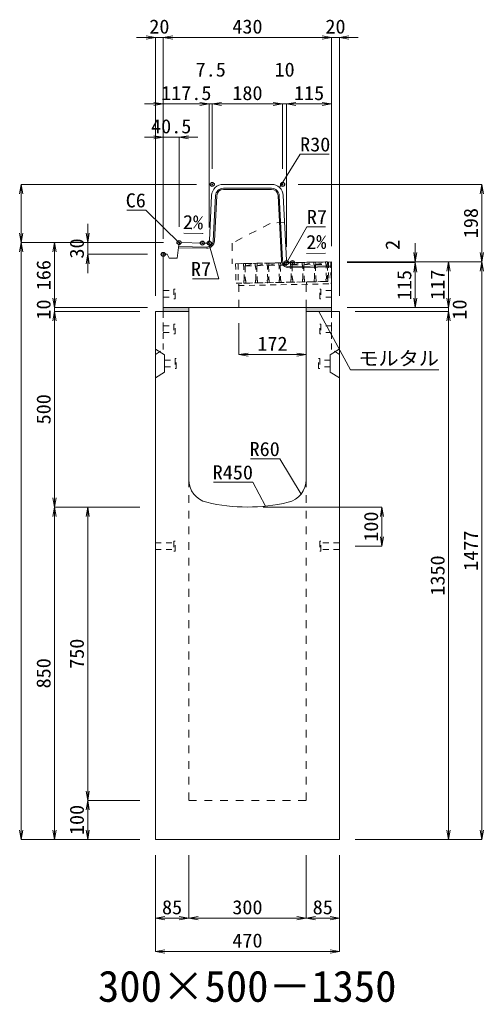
# Model space of a CAD drawing. Units: millimetres at full size. Extents: x -22536 to 51867, y -19720 to 38340.
# Drawn here: x 12318 to 13503, y -12486 to -9974 of the extents above; entities that cross this region are included whole.
import ezdxf
from ezdxf.enums import TextEntityAlignment as Align

# ---------------------------------------------------------------- set-up
doc = ezdxf.new("R2010")
doc.units = ezdxf.units.MM
doc.header["$LTSCALE"] = 20
doc.header["$PDMODE"] = 32
doc.header["$PDSIZE"] = 10
doc.linetypes.add('USER1', pattern=[2, 1, -1])
doc.linetypes.add('USER2', pattern=[1.35, 0.75, -0.6])
for name, color, linetype, lineweight in [('インサート', 3, 'USER2', 9), ('グレーチング', 7, 'USER2', 5), ('モルタル', 7, 'Continuous', 9), ('受枠', 3, 'USER2', 9), ('寸法線', 7, 'Continuous', 13), ('引出線', 4, 'Continuous', 13), ('本体', 2, 'Continuous', 13), ('目地', 132, 'Continuous', 5)]:
    doc.layers.add(name, color=color, linetype=linetype, lineweight=lineweight)
doc.layers.add('作業エリア', color=11, linetype='Continuous')
doc.layers.add('文字', color=7, linetype='Continuous')
doc.styles.add('ＭＳ 明朝', font='')
doc.styles.get('ＭＳ 明朝').set_extended_font_data('MS Mincho')

# ---------------------------------------------------------------- blocks, each defined once
blk = doc.blocks.new('open_arrow')
at = {"color": 0, "linetype": 'Continuous', "lineweight": -2}
blk.add_lwpolyline([(7.5, 1.25), (0, 0), (7.5, -1.25)], dxfattribs=at)

msp = doc.modelspace()

# ---------------------------------------------------------------- hatches: boundary and pattern name
at = {"layer": 'モルタル'}
for points in [[(12750, -10720), (12750, -10710), (12685, -10710), (12685, -10720)], [(13115, -10720), (13115, -10710), (13050, -10710), (13050, -10720)]]:
    msp.add_hatch(color=256, dxfattribs=at).paths.add_polyline_path(points)

# ---------------------------------------------------------------- linework, layer by layer
at = {"layer": 'インサート'}
for p, q in [((12685, -10666.5), (12712, -10666.5)), ((12685, -10666.5), (12685, -10683.5)), ((12715, -10662.5), (12712, -10662.5)), ((12712, -10662.5), (12712, -10687.5)), ((12715, -10687.5), (12715, -10662.5)), ((13085, -10662.5), (13088, -10662.5)), ((13085, -10687.5), (13085, -10662.5)), ((13088, -10662.5), (13088, -10687.5)), ((13115, -10666.5), (13088, -10666.5)), ((13115, -10666.5), (13115, -10683.5)), ((12685, -10683.5), (12712, -10683.5)), ((12712, -10687.5), (12715, -10687.5)), ((13088, -10687.5), (13085, -10687.5)), ((13115, -10683.5), (13088, -10683.5)), ((12715, -10752.5), (12712, -10752.5)), ((12712, -10752.5), (12712, -10777.5)), ((12715, -10777.5), (12715, -10752.5)), ((13085, -10752.5), (13088, -10752.5)), ((13085, -10777.5), (13085, -10752.5)), ((13088, -10752.5), (13088, -10777.5)), ((12685, -10756.5), (12712, -10756.5)), ((12685, -10756.5), (12685, -10773.5)), ((12685, -10773.5), (12712, -10773.5)), ((12712, -10777.5), (12715, -10777.5)), ((13088, -10777.5), (13085, -10777.5)), ((13115, -10756.5), (13088, -10756.5)), ((13115, -10773.5), (13088, -10773.5)), ((13115, -10756.5), (13115, -10773.5)), ((12688.2, -10844.5), (12715.2, -10844.5)), ((12688.2, -10844.5), (12688.2, -10861.5)), ((12718.2, -10840.5), (12715.2, -10840.5)), ((12715.2, -10840.5), (12715.2, -10865.5)), ((12718.2, -10865.5), (12718.2, -10840.5)), ((13081.8, -10840.5), (13084.8, -10840.5)), ((13081.8, -10865.5), (13081.8, -10840.5)), ((13084.8, -10840.5), (13084.8, -10865.5)), ((13111.8, -10844.5), (13084.8, -10844.5)), ((13111.8, -10844.5), (13111.8, -10861.5)), ((12688.2, -10861.5), (12715.2, -10861.5)), ((12715.2, -10865.5), (12718.2, -10865.5)), ((13084.8, -10865.5), (13081.8, -10865.5)), ((13111.8, -10861.5), (13084.8, -10861.5)), ((12665, -11311.5), (12712, -11311.5)), ((12665, -11311.5), (12665, -11328.5)), ((12665, -11328.5), (12712, -11328.5)), ((12715, -11307.5), (12712, -11307.5)), ((12712, -11307.5), (12712, -11332.5)), ((12715, -11332.5), (12715, -11307.5)), ((13088, -11307.5), (13085, -11307.5)), ((13085, -11307.5), (13085, -11332.5)), ((13088, -11332.5), (13088, -11307.5)), ((13135, -11311.5), (13088, -11311.5)), ((13135, -11328.5), (13088, -11328.5)), ((13135, -11328.5), (13135, -11311.5)), ((12712, -11332.5), (12715, -11332.5)), ((13085, -11332.5), (13088, -11332.5))]:
    msp.add_line(p, q, dxfattribs=at)
at = {"layer": 'グレーチング'}
for p, q in [((12889.92, -10597.5), (13104.88, -10593.2)), ((12895.04, -10603.4), (12919.92, -10596.9)), ((12925.04, -10602.8), (12949.91, -10596.3)), ((12925.04, -10602.8), (12950.03, -10602.3)), ((12955.03, -10602.2), (12979.91, -10595.7)), ((12955.03, -10602.2), (12980.03, -10601.7)), ((12985.03, -10601.6), (13009.9, -10595.1)), ((12985.03, -10601.6), (13010.02, -10601.1)), ((13015.02, -10601), (13039.89, -10594.5)), ((13015.02, -10601), (13040.01, -10600.5)), ((13045.01, -10600.4), (13069.89, -10593.9)), ((13045.01, -10600.4), (13070.01, -10599.9)), ((13075.01, -10599.8), (13099.88, -10593.3)), ((13075.01, -10599.8), (13100, -10599.3)), ((12895.04, -10603.4), (12920.04, -10602.9)), ((12890.92, -10647.49), (13105.88, -10643.19))]:
    msp.add_line(p, q, dxfattribs=at)
for points in [[(12889.92, -10597.5), (12894.92, -10597.4), (12895.04, -10603.4), (12894.06, -10604.42), (12894.78, -10640.41), (12895.8, -10641.39), (12895.92, -10647.39), (12890.92, -10647.49), (12890.8, -10641.49), (12891.78, -10640.47), (12891.06, -10604.48), (12890.04, -10603.5)], [(12919.92, -10596.9), (12924.92, -10596.8), (12925.04, -10602.8), (12924.06, -10603.82), (12924.78, -10639.81), (12925.8, -10640.79), (12925.92, -10646.79), (12920.92, -10646.89), (12920.8, -10640.89), (12921.78, -10639.87), (12921.06, -10603.88), (12920.04, -10602.9)], [(12949.91, -10596.3), (12954.91, -10596.2), (12955.03, -10602.2), (12954.05, -10603.22), (12954.77, -10639.21), (12955.79, -10640.19), (12955.91, -10646.19), (12950.91, -10646.29), (12950.79, -10640.29), (12951.77, -10639.27), (12951.05, -10603.28), (12950.03, -10602.3)], [(12979.91, -10595.7), (12984.91, -10595.6), (12985.03, -10601.6), (12984.05, -10602.62), (12984.77, -10638.61), (12985.79, -10639.59), (12985.91, -10645.59), (12980.91, -10645.69), (12980.79, -10639.69), (12981.77, -10638.67), (12981.05, -10602.68), (12980.03, -10601.7)], [(13009.9, -10595.1), (13014.9, -10595), (13015.02, -10601), (13014.04, -10602.02), (13014.76, -10638.01), (13015.78, -10638.99), (13015.9, -10644.99), (13010.9, -10645.09), (13010.78, -10639.09), (13011.76, -10638.07), (13011.04, -10602.08), (13010.02, -10601.1)], [(13039.89, -10594.5), (13044.89, -10594.4), (13045.01, -10600.4), (13044.03, -10601.42), (13044.75, -10637.41), (13045.77, -10638.39), (13045.89, -10644.39), (13040.89, -10644.49), (13040.77, -10638.49), (13041.75, -10637.47), (13041.03, -10601.48), (13040.01, -10600.5)], [(13069.89, -10593.9), (13074.89, -10593.8), (13075.01, -10599.8), (13074.03, -10600.82), (13074.75, -10636.81), (13075.77, -10637.79), (13075.89, -10643.79), (13070.89, -10643.89), (13070.77, -10637.89), (13071.75, -10636.87), (13071.03, -10600.88), (13070.01, -10599.9)], [(13099.88, -10593.3), (13104.88, -10593.2), (13105, -10599.2), (13104.02, -10600.22), (13104.74, -10636.21), (13105.76, -10637.19), (13105.88, -10643.19), (13100.88, -10643.29), (13100.76, -10637.29), (13101.74, -10636.27), (13101.02, -10600.28), (13100, -10599.3)]]:
    msp.add_lwpolyline(points, close=True, dxfattribs=at)
at = {"layer": 'モルタル'}
for points in [[(12685, -10710), (12750, -10710), (12750, -10720), (12685, -10720)], [(13050, -10710), (13115, -10710), (13115, -10720), (13050, -10720)]]:
    msp.add_lwpolyline(points, close=True, dxfattribs=at)
at = {"layer": '作業エリア'}
for p in [(12810, -10395), (12990, -10395), (12725.5, -10543.81), (12785, -10545), (12802.5, -10545), (12685, -10573.81), (13000, -10595), (13015, -10595)]:
    msp.add_point(p, dxfattribs=at)
at = {"layer": '受枠'}
for p, q in [((12869.93, -10597.9), (13112.88, -10593.04)), ((12869.93, -10597.9), (12870.93, -10647.89)), ((12875.93, -10597.78), (12877.05, -10653.77)), ((13106.88, -10593.16), (13107.88, -10643.15)), ((13112.88, -10593.04), (13114, -10649.03)), ((12870.93, -10647.89), (13107.88, -10643.15)), ((12877.05, -10653.77), (13114, -10649.03)), ((13050.89, -10644.29), (13051.01, -10650.29))]:
    msp.add_line(p, q, dxfattribs=at)
at = {"layer": '寸法線'}
for p, q in [((12733, -10019.42), (12617, -10019.42)), ((12665, -10680), (12665, -10019.42)), ((12685, -10019.42), (13115, -10019.42)), ((12685, -10533.81), (12685, -10019.42)), ((12685, -10533.81), (12685, -10019.42)), ((13067, -10019.42), (13183, -10019.42)), ((13115, -10553), (13115, -10019.42)), ((13115, -10553), (13115, -10019.42)), ((13135, -10680), (13135, -10019.42)), ((12637, -10189.42), (12802.5, -10189.42)), ((12685, -10533.81), (12685, -10189.42)), ((12754.5, -10189.42), (12858, -10189.42)), ((12802.5, -10505), (12802.5, -10189.42)), ((12802.5, -10505), (12802.5, -10189.42)), ((12810, -10355), (12810, -10189.42)), ((12810, -10189.42), (12990, -10189.42)), ((12810, -10355), (12810, -10189.42)), ((12942, -10189.42), (13048, -10189.42)), ((12990, -10355), (12990, -10189.42)), ((12990, -10355), (12990, -10189.42)), ((13000, -10555), (13000, -10189.42)), ((13000, -10189.42), (13115, -10189.42)), ((13000, -10555), (13000, -10189.42)), ((13115, -10553), (13115, -10189.42)), ((12637, -10274.42), (12773.5, -10274.42)), ((12685, -10533.81), (12685, -10274.42)), ((12725.5, -10503.81), (12725.5, -10274.42)), ((12322.06, -10395), (12322.06, -10543.81)), ((12770, -10395), (12322.06, -10395)), ((13030, -10395), (13498.78, -10395)), ((13498.78, -10395), (13498.78, -10593)), ((12492.06, -10495.81), (12492.06, -10621.81)), ((12685.5, -10543.81), (12322.06, -10543.81)), ((12322.06, -12070), (12322.06, -10543.81)), ((12685.5, -10543.81), (12322.06, -10543.81)), ((12407.06, -10543.81), (12407.06, -10710)), ((12685.5, -10543.81), (12407.06, -10543.81)), ((12685.5, -10543.81), (12492.06, -10543.81)), ((13328.78, -10545), (13328.78, -10643)), ((12645, -10573.81), (12492.06, -10573.81)), ((13155, -10593), (13328.78, -10593)), ((13155, -10593), (13413.78, -10593)), ((13155, -10593), (13498.78, -10593)), ((13155, -10593), (13498.78, -10593)), ((13155, -10595), (13328.78, -10595)), ((13155, -10595), (13328.78, -10595)), ((13328.78, -10595), (13328.78, -10710)), ((13413.78, -10593), (13413.78, -10710)), ((13498.78, -10593), (13498.78, -12070)), ((12407.06, -10662), (12407.06, -10768)), ((13413.78, -10662), (13413.78, -10768)), ((12645, -10710), (12407.06, -10710)), ((12645, -10710), (12407.06, -10710)), ((12625, -10720), (12407.06, -10720)), ((12407.06, -10720), (12407.06, -11220)), ((12625, -10720), (12407.06, -10720)), ((13155, -10710), (13328.78, -10710)), ((13155, -10710), (13413.78, -10710)), ((13155, -10710), (13413.78, -10710)), ((13175, -10720), (13413.78, -10720)), ((13175, -10720), (13413.78, -10720)), ((13413.78, -10720), (13413.78, -12070)), ((12878, -10750), (12878, -10830.23)), ((12878, -10830.23), (13050, -10830.23)), ((12625, -11220), (12407.06, -11220)), ((12407.06, -12070), (12407.06, -11220)), ((12625, -11220), (12407.06, -11220)), ((12492.06, -11220), (12492.06, -11970)), ((12625, -11220), (12492.06, -11220)), ((12940, -11220), (13243.78, -11220)), ((13243.78, -11220), (13243.78, -11320)), ((13175, -11320), (13243.78, -11320)), ((12625, -11970), (12492.06, -11970)), ((12492.06, -11970), (12492.06, -12070)), ((12625, -11970), (12492.06, -11970)), ((12625, -12070), (12322.06, -12070)), ((12625, -12070), (12407.06, -12070)), ((12625, -12070), (12492.06, -12070)), ((13175, -12070), (13413.78, -12070)), ((13175, -12070), (13498.78, -12070)), ((12665, -12110), (12665, -12271.16)), ((12665, -12110), (12665, -12356.16)), ((12750, -12110), (12750, -12271.16)), ((12750, -12110), (12750, -12271.16)), ((13050, -12110), (13050, -12271.16)), ((13050, -12110), (13050, -12271.16)), ((13135, -12110), (13135, -12271.16)), ((13135, -12110), (13135, -12356.16)), ((12665, -12271.16), (12750, -12271.16)), ((12750, -12271.16), (13050, -12271.16)), ((13050, -12271.16), (13135, -12271.16)), ((12665, -12356.16), (13135, -12356.16))]:
    msp.add_line(p, q, dxfattribs=at)
at = {"layer": '引出線'}
for points in [[(12982.14, -10403.26), (13034.6, -10317.93), (13109.27, -10317.93)], [(12728.13, -10546.85), (12640.5, -10461.04), (12592.16, -10461.04)], [(12786.1, -10520.96), (12737.36, -10519.98), (12786.11, -10520.96)], [(13001.83, -10593.07), (13051.86, -10503.47), (13099.79, -10503.47)], [(12800.67, -10543.07), (12827.18, -10636.44), (12759.25, -10636.44)], [(13050.86, -10571.41), (13099.57, -10570.44), (13050.83, -10571.41)], [(13082.5, -10720), (13163.13, -10869.03), (13389.05, -10869.03)], [(13037.07, -11186.68), (12982.66, -11096.79), (12907.98, -11096.79)], [(12946.44, -11217.6), (12914.22, -11156.45), (12813.21, -11156.45)]]:
    msp.add_lwpolyline(points, dxfattribs=at)
at = {"layer": '本体'}
for p, q in [((12838.54, -10395), (12961.46, -10395)), ((12802.83, -10538.35), (12808.57, -10423.5)), ((12999.67, -10588.35), (12991.43, -10423.5)), ((12724.76, -10549.76), (12720.5, -10583.81)), ((12724.76, -10549.76), (12731.5, -10543.93)), ((12731.5, -10543.93), (12785, -10545)), ((12785, -10545), (12795.84, -10545)), ((12685, -10710), (12685, -10573.81)), ((12695, -10573.81), (12685, -10573.81)), ((12700, -10583.81), (12695, -10573.81)), ((12720.5, -10583.81), (12700, -10583.81)), ((13015, -10595), (13006.66, -10595)), ((13115, -10593), (13015, -10595)), ((13115, -10710), (13115, -10593)), ((12665, -10720), (12665, -12070)), ((12665, -10720), (12750, -10720)), ((12685, -10710), (13115, -10710)), ((12750, -10720), (12750, -11149.47)), ((13050, -10720), (13135, -10720)), ((13050, -10720), (13050, -11149.47)), ((13135, -10720), (13135, -12070)), ((12665, -12070), (13135, -12070))]:
    msp.add_line(p, q, dxfattribs=at)
at = {"layer": '本体', "linetype": 'USER1'}
for p, q in [((12958, -10495), (12861, -10545)), ((12994.85, -10492), (12958, -10495)), ((12861, -10545), (12861, -10598.08)), ((13015, -10595), (12861, -10598.08)), ((12878, -10710), (12878, -10647.75)), ((13050, -10710), (13050, -10644.31))]:
    msp.add_line(p, q, dxfattribs=at)
at = {"layer": '本体', "linetype": 'USER2', "lineweight": 9}
for p, q in [((12685, -10817), (12685, -10720)), ((13115, -10817), (13115, -10720)), ((12665, -10829.5), (12685, -10817)), ((13135, -10829.5), (13115, -10817))]:
    msp.add_line(p, q, dxfattribs=at)
at = {"layer": '本体', "lineweight": 9}
for p, q in [((12665, -10816), (12688.2, -10830.5)), ((13134.58, -10816.26), (13111.8, -10830.5)), ((12688.2, -10830.5), (12688.2, -10875.5)), ((13111.8, -10830.5), (13111.8, -10875.5)), ((12688.2, -10875.5), (12665, -10890)), ((13111.8, -10875.5), (13135, -10890))]:
    msp.add_line(p, q, dxfattribs=at)
at = {"layer": '本体', "linetype": 'USER1', "lineweight": 15}
for p, q in [((12750, -11149.47), (12750, -11970)), ((13050, -11149.47), (13050, -11970)), ((12750, -11970), (13050, -11970))]:
    msp.add_line(p, q, dxfattribs=at)
at = {"layer": '本体'}
for centre, radius, start, end in [((12838.54, -10425), 30, 90, 177.13759), ((12961.46, -10425), 30, 2.86241, 90), ((12795.84, -10538), 7, 270, 357.13759), ((13006.66, -10588), 7, 182.86241, 270), ((12810, -11149.47), 60, 180, 256.65764), ((12990, -11149.47), 60, 283.34236, 0), ((12900, -10770), 450, 256.65764, 283.34236)]:
    msp.add_arc(centre, radius, start, end, dxfattribs=at)
at = {"layer": '目地'}
for p, q in [((12812.81, -10539.06), (12818.56, -10424)), ((12815.81, -10539.21), (12821.56, -10424.15)), ((12838.54, -10405), (12961.46, -10405)), ((12838.54, -10408), (12961.46, -10408)), ((12978.44, -10424.15), (12986.69, -10589.16)), ((12981.44, -10424), (12989.69, -10589.01)), ((12723.88, -10556.78), (12795.43, -10558.21)), ((12724.25, -10553.79), (12795.49, -10555.21)), ((13007.01, -10605.16), (13115, -10603)), ((13007.07, -10608.16), (13115, -10606))]:
    msp.add_line(p, q, dxfattribs=at)
for centre, radius, start, end in [((12838.54, -10425), 20, 90, 177.13759), ((12838.54, -10425), 17, 90, 177.13759), ((12961.46, -10425), 20, 2.86241, 90), ((12961.46, -10425), 17, 2.86241, 90), ((12795.83, -10538.22), 20, 268.85424, 357.13759), ((12795.83, -10538.22), 17, 268.85424, 357.13759), ((13006.67, -10588.17), 20, 182.86241, 271.14576), ((13006.67, -10588.17), 17, 182.86241, 271.14576)]:
    msp.add_arc(centre, radius, start, end, dxfattribs=at)

# ---------------------------------------------------------------- block references
at = {"layer": '寸法線', "xscale": 3.2, "yscale": 3.2}
for p, rotation in [((12665, -10019.42), 180), ((13115, -10019.42), 180), ((13115, -10019.42), 180), ((12685, -10189.42), 180), ((12802.5, -10189.42), 180), ((12802.5, -10189.42), 180), ((12990, -10189.42), 180), ((12990, -10189.42), 180), ((13115, -10189.42), 180), ((12685, -10274.42), 180), ((12322.06, -10395), 270), ((13498.78, -10395), 270), ((12322.06, -10543.81), 90), ((12492.06, -10543.81), 90), ((12322.06, -10543.81), 270), ((12407.06, -10543.81), 270), ((12492.06, -10573.81), 270), ((13328.78, -10593), 90), ((13498.78, -10593), 90), ((13328.78, -10595), 270), ((13328.78, -10595), 270), ((13413.78, -10593), 270), ((13498.78, -10593), 270), ((12407.06, -10710), 90), ((12407.06, -10710), 90), ((13328.78, -10710), 90), ((13413.78, -10710), 90), ((13413.78, -10710), 90), ((12407.06, -10720), 270), ((12407.06, -10720), 270), ((13413.78, -10720), 270), ((13413.78, -10720), 270), ((13050, -10830.23), 180), ((12407.06, -11220), 90), ((12407.06, -11220), 270), ((12492.06, -11220), 270), ((13243.78, -11220), 270), ((13243.78, -11320), 90), ((12492.06, -11970), 90), ((12492.06, -11970), 270), ((12322.06, -12070), 90), ((12407.06, -12070), 90), ((12492.06, -12070), 90), ((13413.78, -12070), 90), ((13498.78, -12070), 90), ((12750, -12271.16), 180), ((13050, -12271.16), 180), ((13135, -12271.16), 180), ((13135, -12356.16), 180)]:
    msp.add_blockref('open_arrow', p, dxfattribs=dict(at, rotation=rotation))
for p in [(12685, -10019.42), (12685, -10019.42), (13135, -10019.42), (12810, -10189.42), (12810, -10189.42), (13000, -10189.42), (13000, -10189.42), (12725.5, -10274.42), (12878, -10830.23), (12665, -12271.16), (12750, -12271.16), (13050, -12271.16), (12665, -12356.16)]:
    msp.add_blockref('open_arrow', p, dxfattribs=at)
at = {"layer": '引出線', "xscale": 0.0533, "yscale": 0.0533}
for p, rotation in [((12982.14, -10403.26), 58.4), ((12786.1, -10520.96), 178.9), ((12728.13, -10546.85), 135.6), ((12800.67, -10543.07), 285.9), ((13050.86, -10571.41), 1.1), ((13001.83, -10593.07), 60.8), ((13082.5, -10720), 298.4), ((13037.07, -11186.68), 121.2), ((12946.44, -11217.6), 117.8)]:
    msp.add_blockref('open_arrow', p, dxfattribs=dict(at, rotation=rotation))

# ---------------------------------------------------------------- texts
at = {"layer": '寸法線', "style": 'ＭＳ 明朝', "width": 1.05}
for s, p in [('20', (12675, -9991.42)), ('430', (12900, -9991.42)), ('20', (13125, -9991.42)), ('7.5', (12806.25, -10101.42)), ('10', (12995, -10101.42)), ('117.5', (12743.75, -10161.42)), ('180', (12900, -10161.42)), ('115', (13057.5, -10161.42)), ('40.5', (12705.25, -10246.42)), ('172', (12964, -10802.23)), ('85', (12707.5, -12243.16)), ('300', (12900, -12243.16)), ('85', (13092.5, -12243.16)), ('470', (12900, -12328.16))]:
    msp.add_text(s, height=36.03, dxfattribs=at).set_placement(p, align=Align.MIDDLE_CENTER)
for s, p in [('198', (13470.78, -10494)), ('30', (12464.06, -10558.81)), ('2', (13270.78, -10549.66)), ('166', (12379.06, -10626.91)), ('115', (13300.78, -10652.5)), ('117', (13385.78, -10651.5)), ('10', (12379.06, -10715)), ('10', (13441.78, -10715)), ('500', (12379.06, -10970)), ('100', (13215.78, -11270)), ('1477', (13470.78, -11331.5)), ('1350', (13385.78, -11395)), ('750', (12464.06, -11595)), ('850', (12379.06, -11645)), ('100', (12464.06, -12020))]:
    msp.add_text(s, height=36.03, rotation=90, dxfattribs=at).set_placement(p, align=Align.MIDDLE_CENTER)
at = {"layer": '引出線', "style": 'ＭＳ 明朝', "width": 1.05}
for s, p in [('R30', (13034.6, -10274.73)), ('R7', (13051.86, -10460.27)), ('モルタル', (13183.13, -10821.92))]:
    msp.add_text(s, height=36.03, dxfattribs=at).set_placement(p, align=Align.TOP_LEFT)
for s, p in [('C6', (12640.5, -10417.84)), ('R7', (12807.18, -10593.24)), ('R60', (12982.66, -11053.59)), ('R450', (12914.22, -11113.25))]:
    msp.add_text(s, height=36.03, dxfattribs=at).set_placement(p, align=Align.TOP_RIGHT)
msp.add_text('2%', height=36.03, rotation=358.854, dxfattribs=at).set_placement((12787.05, -10474.06), align=Align.TOP_RIGHT)
msp.add_text('2%', height=36.03, rotation=1.146, dxfattribs=at).set_placement((13049.89, -10524.52), align=Align.TOP_LEFT)
at = {"layer": '文字', "style": 'ＭＳ 明朝'}
msp.add_text('300×500－1350', height=80.06, dxfattribs=at).set_placement((12899.52, -12444.97), align=Align.MIDDLE_CENTER)

doc.saveas('drawing.dxf')
